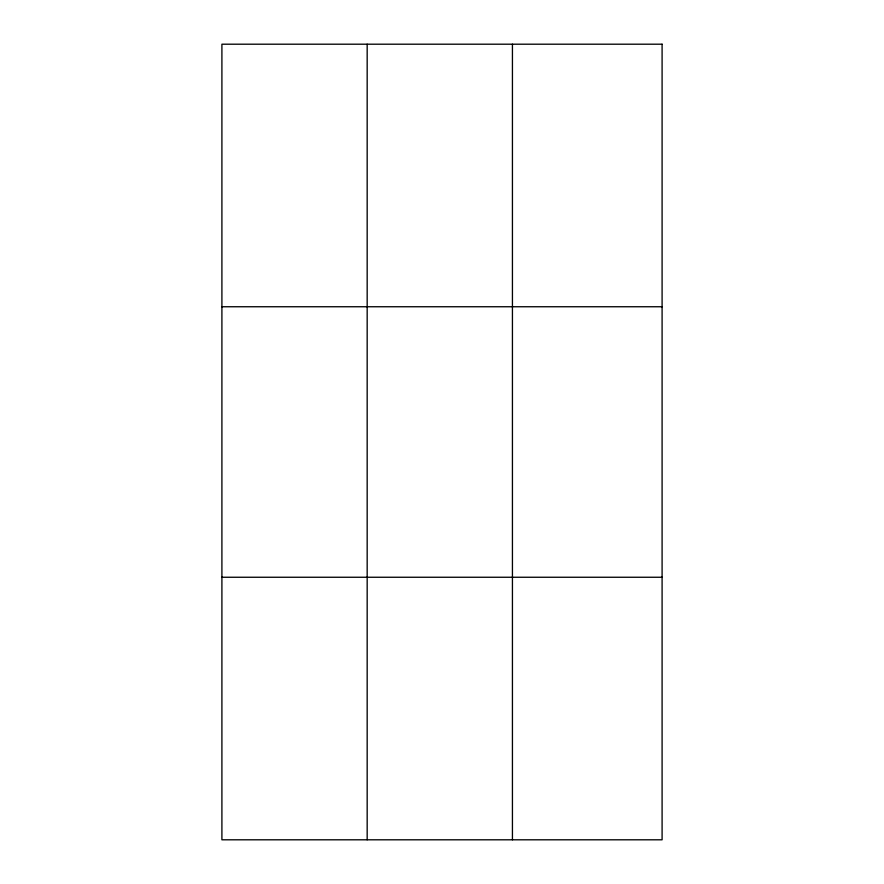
<?xml version="1.0" encoding="UTF-8"?>
<svg xmlns="http://www.w3.org/2000/svg" width="884" height="884" viewBox="0 0 884 884"><rect width="100%" height="100%" fill="white"/><g stroke="black" fill="none" stroke-linecap="round" stroke-linejoin="round"><path stroke-width="1.33" d="M367.169 44.2L367.169 839.8M512.433 44.2L512.433 839.8M221.906 306.748L662.094 306.748M221.906 577.252L662.094 577.252M662.094 44.2L662.094 839.8L221.906 839.8L221.906 44.2L662.094 44.2"/></g></svg>
